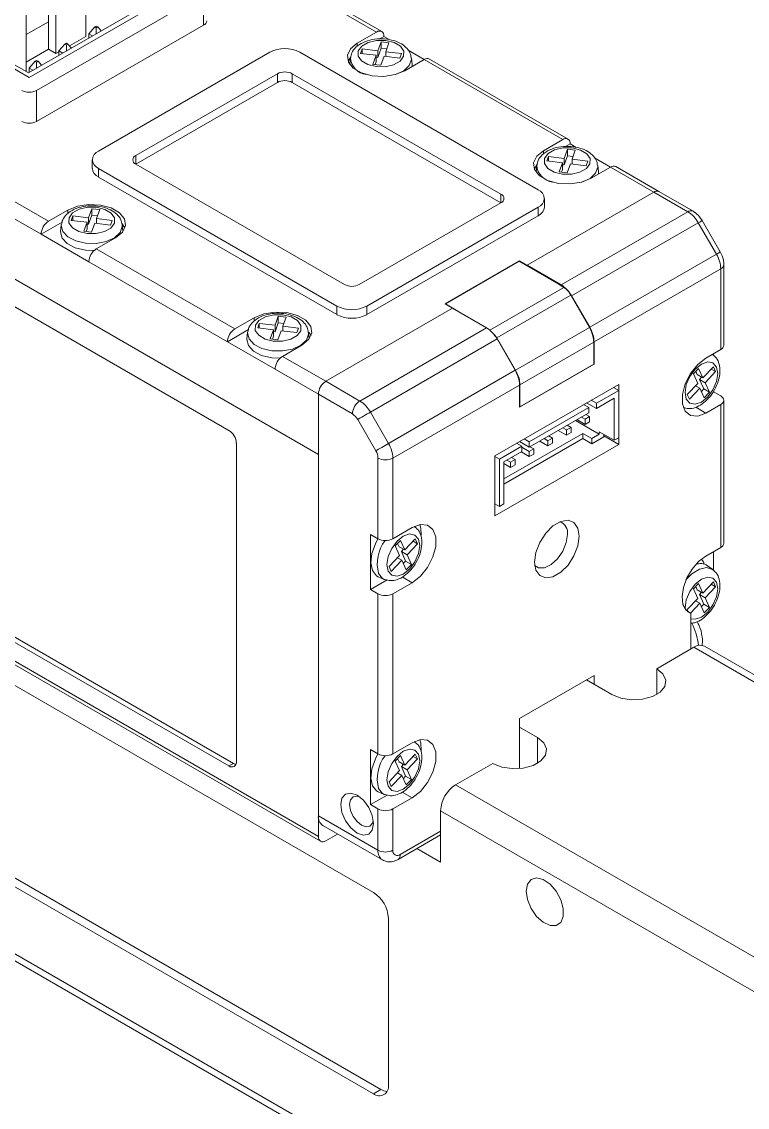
# Model space of a CAD drawing. Header units: millimetres. Extents: x 5 to 415, y -41 to 292.
# Drawn here: x 298.59 to 315.8, y 252.88 to 278.63 of the extents above; entities that cross this region are included whole.
import ezdxf

# ---------------------------------------------------------------- set-up
doc = ezdxf.new("R2010")
doc.units = ezdxf.units.MM

msp = doc.modelspace()

# ---------------------------------------------------------------- linework, layer by layer
at = {"color": 7, "linetype": 'Continuous', "lineweight": 18}
for p, q in [((300.114, 280.529), (300.114, 278.283)), ((307.009, 278.385), (303.721, 280.284)), ((307.134, 278.398), (303.846, 280.296)), ((295.2, 279.365), (298.771, 277.304)), ((301.971, 279.273), (298.753, 277.416)), ((302.377, 279.386), (298.771, 277.304)), ((298.948, 276.998), (302.907, 279.284)), ((299.231, 279.324), (299.231, 278.63)), ((299.407, 279.426), (299.407, 277.875)), ((302.907, 278.549), (302.907, 279.284)), ((298.7, 277.467), (298.7, 279.018)), ((299.231, 278.63), (298.7, 278.324)), ((298.948, 276.263), (302.907, 278.549)), ((299.231, 278.63), (299.231, 277.977)), ((300.185, 278.345), (300.327, 278.508)), ((300.362, 278.528), (300.327, 278.508)), ((300.327, 278.508), (300.362, 278.488)), ((300.397, 278.508), (300.362, 278.528)), ((300.362, 278.488), (300.397, 278.508)), ((300.362, 278.345), (300.362, 278.488)), ((300.397, 278.508), (300.48, 278.413)), ((300.114, 278.283), (299.726, 278.059)), ((300.273, 278.294), (300.185, 278.345)), ((300.185, 278.345), (300.185, 278.243)), ((307.009, 278.385), (306.549, 278.12)), ((307.119, 278.155), (307.041, 277.94)), ((307.185, 278.283), (307.075, 278.22)), ((307.305, 278.132), (307.119, 278.155)), ((307.119, 278), (307.119, 278.155)), ((307.328, 278.201), (307.185, 278.283)), ((298.7, 277.671), (299.231, 277.977)), ((299.231, 277.977), (299.407, 277.875)), ((299.478, 277.916), (299.407, 277.875)), ((299.619, 278.1), (299.478, 277.936)), ((299.566, 277.885), (299.478, 277.936)), ((299.478, 277.936), (299.478, 277.834)), ((299.655, 278.12), (299.619, 278.1)), ((299.619, 278.1), (299.655, 278.079)), ((299.69, 278.1), (299.655, 278.12)), ((299.655, 278.079), (299.69, 278.1)), ((299.655, 278.079), (299.655, 277.937)), ((299.773, 278.005), (299.69, 278.1)), ((304.481, 277.906), (300.415, 275.559)), ((310.845, 274.64), (305.188, 277.906)), ((306.669, 277.985), (306.63, 277.878)), ((307.041, 277.94), (306.669, 277.985)), ((306.669, 277.873), (306.669, 277.985)), ((307.119, 278), (307.041, 277.785)), ((307.041, 277.785), (307.041, 277.94)), ((307.251, 277.984), (307.119, 278)), ((307.227, 277.918), (307.305, 278.132)), ((307.599, 277.873), (307.227, 277.918)), ((307.227, 277.806), (307.227, 277.918)), ((308.14, 277.732), (307.759, 277.952)), ((298.753, 277.416), (298.329, 277.661)), ((298.771, 277.528), (298.912, 277.692)), ((298.948, 277.712), (298.912, 277.692)), ((298.912, 277.692), (298.948, 277.671)), ((298.983, 277.692), (298.948, 277.712)), ((298.948, 277.671), (298.983, 277.692)), ((298.948, 277.671), (298.948, 277.528)), ((298.983, 277.692), (299.065, 277.596)), ((306.392, 277.771), (306.375, 277.618)), ((306.63, 277.878), (307.002, 277.833)), ((307.002, 277.833), (306.924, 277.618)), ((307.002, 277.678), (306.978, 277.612)), ((307.002, 277.678), (307.002, 277.833)), ((307.041, 277.785), (307.002, 277.79)), ((307.11, 277.596), (307.188, 277.81)), ((307.188, 277.81), (307.56, 277.765)), ((307.56, 277.765), (307.599, 277.873)), ((307.68, 277.467), (308.14, 277.732)), ((307.855, 277.616), (307.838, 277.771)), ((311.428, 275.834), (308.14, 277.732)), ((311.553, 275.847), (308.265, 277.745)), ((298.7, 277.467), (298.683, 277.457)), ((298.859, 277.477), (298.771, 277.528)), ((298.771, 277.528), (298.771, 277.426)), ((304.658, 277.396), (301.299, 275.457)), ((304.658, 277.191), (304.658, 277.396)), ((309.961, 274.538), (305.011, 277.396)), ((305.011, 277.396), (305.011, 277.191)), ((306.924, 277.618), (307.11, 277.596)), ((304.658, 277.191), (301.299, 275.253)), ((309.961, 274.334), (305.011, 277.191)), ((298.948, 276.998), (298.948, 276.263)), ((311.428, 275.834), (310.968, 275.569)), ((295.942, 275.793), (299.231, 273.895)), ((311.539, 275.604), (311.461, 275.389)), ((311.605, 275.732), (311.494, 275.668)), ((311.725, 275.581), (311.539, 275.604)), ((311.539, 275.448), (311.539, 275.604)), ((311.748, 275.65), (311.605, 275.732)), ((311.647, 275.366), (311.725, 275.581)), ((299.054, 273.589), (295.766, 275.487)), ((300.268, 275.355), (300.268, 275.15)), ((311.089, 275.434), (311.05, 275.327)), ((311.05, 275.327), (311.422, 275.282)), ((311.461, 275.389), (311.089, 275.434)), ((311.089, 275.322), (311.089, 275.434)), ((311.539, 275.448), (311.461, 275.234)), ((311.461, 275.234), (311.461, 275.389)), ((311.671, 275.432), (311.539, 275.448)), ((312.019, 275.321), (311.647, 275.366)), ((311.647, 275.254), (311.647, 275.366)), ((311.98, 275.214), (312.019, 275.321)), ((312.559, 275.181), (312.179, 275.401)), ((300.415, 275.15), (306.072, 271.885)), ((300.415, 275.15), (300.415, 274.946)), ((301.299, 275.253), (306.249, 272.395)), ((310.811, 275.219), (310.795, 275.066)), ((311.422, 275.282), (311.344, 275.067)), ((311.344, 275.067), (311.53, 275.044)), ((311.422, 275.126), (311.398, 275.06)), ((311.422, 275.126), (311.422, 275.282)), ((311.461, 275.234), (311.422, 275.238)), ((311.53, 275.044), (311.608, 275.259)), ((311.608, 275.259), (311.98, 275.214)), ((312.1, 274.916), (312.559, 275.181)), ((312.274, 275.065), (312.257, 275.219)), ((313.585, 274.589), (312.559, 275.181)), ((313.71, 274.602), (312.684, 275.193)), ((294.316, 274.895), (305.63, 268.364)), ((300.415, 274.946), (306.072, 271.681)), ((313.585, 274.589), (310.58, 272.854)), ((314.393, 274.123), (313.585, 274.589)), ((314.518, 274.135), (313.71, 274.602)), ((306.602, 272.395), (309.961, 274.334)), ((310.991, 274.232), (310.991, 274.436)), ((299.69, 274.161), (299.231, 273.895)), ((300.26, 274.195), (300.182, 273.981)), ((300.26, 274.04), (300.182, 273.825)), ((300.446, 274.173), (300.26, 274.195)), ((300.26, 274.04), (300.26, 274.195)), ((300.392, 274.024), (300.26, 274.04)), ((300.368, 273.958), (300.446, 274.173)), ((306.779, 271.885), (310.845, 274.232)), ((306.779, 271.681), (310.845, 274.028)), ((310.845, 274.028), (310.845, 274.232)), ((311.388, 272.388), (314.393, 274.123)), ((296.084, 273.875), (305.63, 268.364)), ((299.554, 273.878), (299.054, 273.589)), ((299.533, 273.811), (299.516, 273.656)), ((299.81, 274.026), (299.771, 273.918)), ((299.771, 273.918), (300.143, 273.873)), ((300.182, 273.981), (299.81, 274.026)), ((299.81, 273.914), (299.81, 274.026)), ((300.143, 273.873), (300.065, 273.659)), ((300.143, 273.718), (300.143, 273.873)), ((300.182, 273.825), (300.143, 273.83)), ((300.182, 273.825), (300.182, 273.981)), ((300.251, 273.636), (300.329, 273.851)), ((300.329, 273.851), (300.701, 273.806)), ((300.74, 273.913), (300.368, 273.958)), ((300.368, 273.846), (300.368, 273.958)), ((300.701, 273.806), (300.74, 273.913)), ((300.995, 273.658), (300.979, 273.811)), ((314.643, 273.859), (311.638, 272.124)), ((315.072, 273.115), (314.643, 273.859)), ((315.164, 273.168), (314.734, 273.912)), ((299.054, 273.589), (300.185, 272.936)), ((300.065, 273.659), (300.251, 273.636)), ((300.143, 273.718), (300.119, 273.652)), ((300.362, 273.242), (300.822, 273.507)), ((300.362, 273.242), (303.65, 271.344)), ((312.067, 271.38), (315.072, 273.115)), ((296.791, 272.813), (303.509, 268.935)), ((303.473, 271.038), (300.185, 272.936)), ((310.403, 272.956), (308.635, 271.936)), ((308.643, 271.94), (310.395, 272.952)), ((310.395, 272.952), (311.292, 272.425)), ((310.58, 272.854), (310.403, 272.956)), ((310.403, 272.947), (310.403, 272.956)), ((310.58, 272.843), (310.58, 272.854)), ((310.58, 272.854), (311.388, 272.388)), ((315.176, 272.767), (312.171, 271.032)), ((315.176, 270.854), (315.176, 272.767)), ((315.249, 270.956), (315.249, 272.869)), ((311.292, 272.425), (311.453, 272.327)), ((311.622, 272.144), (309.86, 271.127)), ((312.06, 271.376), (311.622, 272.144)), ((312.067, 271.38), (311.638, 272.124)), ((308.812, 271.834), (305.807, 270.099)), ((306.072, 271.681), (306.072, 271.885)), ((306.779, 271.885), (306.779, 271.681)), ((308.635, 271.936), (308.812, 271.834)), ((308.643, 271.94), (308.937, 271.762)), ((308.643, 271.931), (308.643, 271.94)), ((308.812, 271.834), (309.62, 271.367)), ((304.11, 271.609), (303.65, 271.344)), ((304.23, 271.474), (304.191, 271.367)), ((304.602, 271.429), (304.23, 271.474)), ((304.23, 271.362), (304.23, 271.474)), ((304.68, 271.644), (304.602, 271.429)), ((304.68, 271.489), (304.602, 271.274)), ((304.866, 271.621), (304.68, 271.644)), ((304.68, 271.489), (304.68, 271.644)), ((304.812, 271.473), (304.68, 271.489)), ((304.788, 271.407), (304.866, 271.621)), ((303.973, 271.326), (303.473, 271.038)), ((303.952, 271.26), (303.935, 271.105)), ((304.191, 271.367), (304.563, 271.322)), ((304.563, 271.322), (304.485, 271.107)), ((304.563, 271.167), (304.563, 271.322)), ((304.602, 271.274), (304.563, 271.279)), ((304.602, 271.274), (304.602, 271.429)), ((304.671, 271.085), (304.749, 271.299)), ((304.749, 271.299), (305.121, 271.254)), ((305.16, 271.362), (304.788, 271.407)), ((304.788, 271.295), (304.788, 271.407)), ((305.121, 271.254), (305.16, 271.362)), ((305.415, 271.107), (305.398, 271.26)), ((306.615, 269.632), (309.62, 271.367)), ((312.06, 271.376), (310.306, 270.364)), ((303.473, 271.038), (304.605, 270.385)), ((304.485, 271.107), (304.671, 271.085)), ((304.563, 271.167), (304.539, 271.101)), ((304.781, 270.691), (305.241, 270.956)), ((309.87, 271.103), (306.865, 269.368)), ((310.306, 270.364), (309.86, 271.127)), ((309.87, 271.103), (310.299, 270.36)), ((312.163, 271.027), (310.41, 270.016)), ((312.163, 270.502), (312.163, 271.027)), ((312.171, 270.507), (312.171, 271.032)), ((304.781, 270.691), (305.807, 270.099)), ((315.176, 270.854), (314.822, 270.65)), ((314.987, 270.736), (314.981, 270.741)), ((314.999, 270.752), (314.999, 270.717)), ((310.403, 269.486), (312.171, 270.507)), ((312.163, 270.502), (310.41, 269.491)), ((312.163, 270.511), (312.171, 270.507)), ((315.001, 270.442), (314.752, 270.18)), ((315.052, 270.328), (315.001, 270.442)), ((305.63, 269.793), (304.605, 270.385)), ((307.294, 268.625), (310.299, 270.36)), ((314.65, 270.407), (314.525, 270.276)), ((314.525, 270.276), (314.628, 270.049)), ((314.618, 270.257), (314.582, 270.336)), ((314.618, 270.257), (314.752, 270.18)), ((314.752, 270.18), (314.65, 270.407)), ((314.67, 270.144), (314.721, 270.198)), ((314.804, 270.066), (315.052, 270.328)), ((314.949, 270.388), (315.052, 270.328)), ((305.807, 270.099), (306.615, 269.632)), ((310.403, 270.011), (307.398, 268.276)), ((312.754, 270.027), (309.819, 268.333)), ((310.403, 270.011), (310.403, 269.486)), ((310.41, 269.491), (310.41, 270.016)), ((312.754, 269.884), (312.63, 269.956)), ((312.754, 269.884), (312.754, 270.027)), ((314.628, 270.049), (314.38, 269.787)), ((314.432, 269.673), (314.68, 269.935)), ((314.577, 269.995), (314.68, 269.935)), ((314.773, 269.917), (314.67, 270.144)), ((314.67, 270.144), (314.804, 270.066)), ((314.68, 269.935), (314.783, 269.708)), ((314.716, 269.856), (314.773, 269.917)), ((314.773, 269.917), (314.907, 269.839)), ((314.907, 269.839), (314.804, 270.066)), ((305.63, 268.364), (305.63, 269.793)), ((305.63, 269.793), (305.63, 259.79)), ((306.438, 269.326), (305.63, 269.793)), ((312.224, 269.578), (312.1, 269.65)), ((312.754, 269.884), (312.224, 269.578)), ((312.648, 269.701), (312.224, 269.456)), ((312.648, 268.7), (312.648, 269.701)), ((312.754, 268.761), (312.754, 269.884)), ((314.38, 269.787), (314.432, 269.673)), ((314.783, 269.708), (314.907, 269.839)), ((314.999, 269.853), (315.176, 269.751)), ((315.249, 266.261), (315.249, 269.649)), ((310.41, 269.491), (310.403, 269.495)), ((312.047, 269.476), (310.633, 268.66)), ((311.923, 269.547), (312.047, 269.476)), ((311.994, 269.588), (312.224, 269.456)), ((312.047, 269.354), (312.047, 269.476)), ((312.224, 269.456), (312.224, 269.578)), ((315.176, 269.547), (314.822, 269.343)), ((315.176, 266.159), (315.176, 269.547)), ((306.992, 268.451), (306.563, 269.194)), ((306.865, 269.368), (307.294, 268.625)), ((312.047, 269.354), (310.633, 268.537)), ((312.294, 268.843), (311.728, 269.17)), ((311.958, 269.078), (311.764, 269.19)), ((311.958, 269.2), (311.87, 269.251)), ((311.958, 269.2), (312.065, 269.262)), ((311.958, 269.078), (311.958, 269.2)), ((312.065, 269.139), (311.958, 269.078)), ((312.065, 269.262), (311.976, 269.313)), ((312.065, 269.262), (312.065, 269.139)), ((311.517, 268.823), (311.322, 268.935)), ((311.517, 268.945), (311.428, 268.996)), ((311.517, 268.945), (311.623, 269.007)), ((311.517, 268.823), (311.517, 268.945)), ((311.623, 268.884), (311.517, 268.823)), ((311.623, 269.007), (311.534, 269.058)), ((311.623, 269.007), (311.623, 268.884)), ((312.294, 268.904), (312.294, 268.843)), ((312.648, 268.7), (312.294, 268.904)), ((303.685, 268.629), (303.685, 261.076)), ((310.032, 267.782), (311.905, 268.864)), ((311.905, 268.741), (310.032, 267.659)), ((310.456, 268.558), (310.332, 268.629)), ((310.633, 268.537), (310.403, 268.67)), ((310.509, 268.731), (310.633, 268.66)), ((310.633, 268.537), (310.633, 268.66)), ((311.075, 268.568), (310.88, 268.68)), ((311.075, 268.69), (310.986, 268.741)), ((311.075, 268.69), (311.181, 268.751)), ((311.075, 268.568), (311.075, 268.69)), ((311.181, 268.629), (311.075, 268.568)), ((311.181, 268.751), (311.092, 268.802)), ((311.181, 268.751), (311.181, 268.629)), ((311.905, 268.864), (312.118, 268.741)), ((311.905, 268.864), (311.905, 268.741)), ((312.118, 268.619), (311.905, 268.741)), ((312.294, 268.843), (312.118, 268.741)), ((312.4, 268.782), (312.118, 268.619)), ((312.118, 268.619), (312.118, 268.741)), ((312.4, 268.843), (312.4, 268.782)), ((312.754, 268.598), (312.4, 268.802)), ((312.754, 268.761), (312.648, 268.7)), ((312.754, 268.598), (312.754, 268.761)), ((305.63, 268.364), (305.63, 259.3)), ((309.819, 266.904), (312.754, 268.598)), ((310.456, 268.558), (309.926, 268.251)), ((310.456, 268.435), (310.032, 268.19)), ((310.633, 268.313), (310.438, 268.425)), ((310.456, 268.435), (310.456, 268.558)), ((310.633, 268.435), (310.456, 268.537)), ((310.633, 268.435), (310.739, 268.496)), ((310.633, 268.313), (310.633, 268.435)), ((310.739, 268.374), (310.633, 268.313)), ((310.739, 268.496), (310.65, 268.547)), ((310.739, 268.496), (310.739, 268.374)), ((307.044, 266.363), (307.044, 268.276)), ((307.398, 268.276), (307.398, 266.363)), ((309.819, 268.333), (309.819, 266.904)), ((309.926, 268.251), (309.819, 268.313)), ((309.926, 268.251), (309.926, 267.129)), ((310.032, 268.19), (310.032, 267.19)), ((310.191, 268.057), (310.032, 268.149)), ((310.191, 268.18), (310.102, 268.231)), ((310.191, 268.18), (310.297, 268.241)), ((310.191, 268.057), (310.191, 268.18)), ((310.297, 268.119), (310.191, 268.057)), ((310.297, 268.241), (310.208, 268.292)), ((310.297, 268.241), (310.297, 268.119)), ((309.926, 267.129), (309.819, 267.19)), ((310.032, 267.19), (309.926, 267.129)), ((307.857, 266.629), (307.398, 266.363)), ((307.916, 266.654), (307.912, 266.657)), ((306.867, 266.465), (307.044, 266.363)), ((306.867, 265.159), (306.867, 266.465)), ((307.578, 266.325), (307.454, 266.194)), ((307.681, 266.098), (307.578, 266.325)), ((307.93, 266.36), (307.681, 266.098)), ((307.878, 266.306), (307.981, 266.246)), ((307.981, 266.246), (307.93, 266.36)), ((307.454, 266.194), (307.557, 265.967)), ((307.547, 266.175), (307.511, 266.254)), ((307.547, 266.175), (307.681, 266.098)), ((307.599, 266.062), (307.65, 266.116)), ((307.701, 265.835), (307.599, 266.062)), ((307.599, 266.062), (307.733, 265.984)), ((307.733, 265.984), (307.981, 266.246)), ((315.176, 266.159), (314.822, 265.954)), ((314.999, 266.056), (314.999, 265.613)), ((307.557, 265.967), (307.309, 265.705)), ((307.361, 265.591), (307.609, 265.853)), ((307.506, 265.913), (307.609, 265.853)), ((307.609, 265.853), (307.712, 265.626)), ((307.644, 265.774), (307.701, 265.835)), ((307.701, 265.835), (307.836, 265.757)), ((307.836, 265.757), (307.733, 265.984)), ((307.309, 265.705), (307.361, 265.591)), ((307.712, 265.626), (307.836, 265.757)), ((314.987, 265.633), (314.861, 265.725)), ((306.867, 265.159), (307.263, 265.387)), ((307.051, 265.464), (307.193, 265.401)), ((307.203, 265.397), (307.193, 265.401)), ((307.398, 265.057), (307.857, 265.322)), ((314.65, 265.304), (314.525, 265.173)), ((314.752, 265.076), (314.65, 265.304)), ((315.001, 265.339), (314.752, 265.076)), ((314.949, 265.284), (315.052, 265.225)), ((315.052, 265.225), (315.001, 265.339)), ((307.044, 265.057), (306.867, 265.159)), ((307.044, 261.26), (307.044, 265.057)), ((307.398, 265.057), (307.398, 261.26)), ((314.525, 265.173), (314.628, 264.945)), ((314.618, 265.154), (314.582, 265.233)), ((314.618, 265.154), (314.752, 265.076)), ((314.67, 265.04), (314.721, 265.095)), ((314.773, 264.813), (314.67, 265.04)), ((314.67, 265.04), (314.804, 264.963)), ((314.804, 264.963), (315.052, 265.225)), ((296.084, 264.811), (305.63, 259.3)), ((296.791, 264.852), (303.509, 260.974)), ((296.897, 264.913), (303.615, 261.035)), ((314.628, 264.945), (314.38, 264.683)), ((314.455, 264.595), (314.68, 264.832)), ((314.577, 264.891), (314.68, 264.832)), ((314.68, 264.832), (314.783, 264.605)), ((314.716, 264.753), (314.773, 264.813)), ((314.773, 264.813), (314.907, 264.736)), ((314.907, 264.736), (314.804, 264.963)), ((296.136, 264.696), (305.682, 259.186)), ((314.38, 264.683), (314.408, 264.622)), ((314.381, 264.638), (314.469, 264.587)), ((314.469, 264.587), (314.469, 263.75)), ((314.783, 264.605), (314.907, 264.736)), ((306.938, 257.973), (296.437, 264.035)), ((314.539, 263.791), (313.656, 263.28)), ((341.268, 248.36), (314.539, 263.791)), ((341.777, 248.236), (314.789, 263.815)), ((313.656, 263.28), (313.656, 262.668)), ((312.171, 263.117), (310.403, 262.097)), ((311.994, 263.015), (312.595, 262.668)), ((312.171, 262.913), (312.171, 263.117)), ((310.403, 262.097), (310.403, 260.913)), ((310.827, 261.648), (310.403, 261.892)), ((307.857, 261.525), (307.398, 261.26)), ((307.916, 261.551), (307.912, 261.554)), ((306.867, 261.362), (307.044, 261.26)), ((306.867, 260.056), (306.867, 261.362)), ((307.578, 261.222), (307.454, 261.091)), ((307.547, 261.072), (307.511, 261.151)), ((307.681, 260.994), (307.578, 261.222)), ((307.93, 261.257), (307.681, 260.994)), ((307.878, 261.202), (307.981, 261.143)), ((307.981, 261.143), (307.93, 261.257)), ((303.509, 260.974), (303.615, 261.035)), ((307.454, 261.091), (307.557, 260.863)), ((307.547, 261.072), (307.681, 260.994)), ((307.599, 260.958), (307.65, 261.013)), ((307.701, 260.731), (307.599, 260.958)), ((307.599, 260.958), (307.733, 260.881)), ((307.733, 260.881), (307.981, 261.143)), ((309.766, 261.035), (308.883, 260.525)), ((307.557, 260.863), (307.309, 260.601)), ((307.361, 260.488), (307.609, 260.75)), ((307.506, 260.809), (307.609, 260.75)), ((307.609, 260.75), (307.712, 260.523)), ((307.644, 260.671), (307.701, 260.731)), ((307.701, 260.731), (307.836, 260.654)), ((307.712, 260.523), (307.836, 260.654)), ((307.836, 260.654), (307.733, 260.881)), ((307.309, 260.601), (307.361, 260.488)), ((308.883, 260.525), (335.611, 245.095)), ((306.867, 260.056), (307.263, 260.284)), ((307.051, 260.361), (307.193, 260.298)), ((307.203, 260.294), (307.193, 260.298)), ((307.398, 259.954), (307.857, 260.219)), ((307.044, 259.954), (306.867, 260.056)), ((307.044, 258.974), (307.044, 259.954)), ((307.398, 259.954), (307.398, 258.974)), ((308.529, 259.913), (308.529, 258.688)), ((336.141, 243.972), (308.529, 259.913)), ((305.63, 259.79), (307.044, 258.974)), ((293.255, 259.503), (340.526, 232.214)), ((296.614, 259.36), (307.115, 253.298)), ((305.733, 259.561), (307.148, 258.745)), ((305.807, 259.198), (306.084, 259.359)), ((293.359, 259.274), (340.629, 231.986)), ((296.437, 259.258), (306.938, 253.196)), ((307.523, 258.757), (308.529, 259.338)), ((307.966, 259.013), (308.529, 258.688)), ((307.292, 253.401), (307.292, 257.361)), ((306.938, 253.196), (307.115, 253.298))]:
    msp.add_line(p, q, dxfattribs=at)
at = {"color": 8, "linetype": 'Continuous', "lineweight": 18}
for p, q in [((306.549, 278.04), (306.549, 278.12)), ((301.299, 275.457), (301.299, 275.253)), ((310.968, 275.489), (310.968, 275.569)), ((309.961, 274.334), (309.961, 274.538)), ((299.69, 274.081), (299.69, 274.161)), ((311.453, 272.327), (309.697, 271.313)), ((304.11, 271.529), (304.11, 271.609)), ((314.58, 269.483), (314.822, 269.343)), ((307.912, 266.657), (307.92, 266.651)), ((307.621, 265.459), (307.857, 265.322)), ((307.912, 261.554), (307.92, 261.548)), ((310.827, 261.648), (310.827, 261.035)), ((307.621, 260.355), (307.857, 260.219)), ((307.574, 258.872), (308.529, 259.423))]:
    msp.add_line(p, q, dxfattribs=at)
at = {"color": 7, "linetype": 'Continuous', "lineweight": 18, "flags": 128}
for points in [[(307.002, 277.564), (307.217, 277.563), (307.416, 277.609), (307.569, 277.696), (307.653, 277.81), (307.656, 277.934), (307.575, 278.049), (307.425, 278.137), (307.228, 278.186), (307.013, 278.187), (306.814, 278.141), (306.66, 278.054), (306.576, 277.94), (306.574, 277.816), (306.654, 277.701), (306.804, 277.613), (307.002, 277.564)], [(306.549, 278.12), (306.39, 277.989), (306.318, 277.834), (306.342, 277.674), (306.459, 277.529), (306.656, 277.415), (306.908, 277.347), (307.184, 277.333), (307.453, 277.375), (307.68, 277.467)], [(306.394, 277.789), (306.39, 277.785), (306.335, 277.691)], [(307.855, 277.568), (307.856, 277.576), (307.855, 277.616)], [(311.421, 275.013), (311.636, 275.012), (311.835, 275.058), (311.989, 275.145), (312.073, 275.259), (312.075, 275.383), (311.995, 275.498), (311.845, 275.586), (311.647, 275.635), (311.432, 275.636), (311.233, 275.59), (311.08, 275.503), (310.996, 275.389), (310.993, 275.265), (311.074, 275.15), (311.224, 275.062), (311.421, 275.013)], [(310.968, 275.569), (310.809, 275.437), (310.737, 275.283), (310.761, 275.123), (310.879, 274.977), (311.075, 274.864), (311.327, 274.796), (311.604, 274.782), (311.872, 274.824), (312.1, 274.916)], [(310.813, 275.238), (310.809, 275.233), (310.754, 275.14)], [(312.274, 275.017), (312.275, 275.024), (312.274, 275.065)], [(300.822, 273.507), (300.981, 273.639), (301.053, 273.794), (301.029, 273.954), (300.911, 274.099), (300.715, 274.212), (300.463, 274.28), (300.186, 274.294), (299.918, 274.253), (299.69, 274.161)], [(300.143, 273.605), (300.358, 273.603), (300.557, 273.65), (300.71, 273.736), (300.794, 273.85), (300.797, 273.974), (300.716, 274.089), (300.566, 274.178), (300.369, 274.227), (300.154, 274.228), (299.955, 274.182), (299.801, 274.095), (299.717, 273.981), (299.715, 273.857), (299.795, 273.742), (299.945, 273.653), (300.143, 273.605)], [(301.036, 273.732), (301.029, 273.749), (300.973, 273.835)], [(299.516, 273.656), (299.515, 273.644), (299.551, 273.496), (299.673, 273.365), (299.865, 273.266), (300.104, 273.211), (300.31, 273.203)], [(305.241, 270.956), (305.4, 271.088), (305.472, 271.242), (305.448, 271.402), (305.331, 271.548), (305.134, 271.661), (304.882, 271.729), (304.606, 271.743), (304.337, 271.701), (304.11, 271.609)], [(304.562, 271.053), (304.777, 271.052), (304.976, 271.098), (305.13, 271.185), (305.214, 271.299), (305.216, 271.423), (305.136, 271.538), (304.986, 271.627), (304.788, 271.675), (304.573, 271.677), (304.374, 271.63), (304.221, 271.544), (304.137, 271.43), (304.134, 271.306), (304.215, 271.191), (304.365, 271.102), (304.562, 271.053)], [(305.455, 271.181), (305.448, 271.198), (305.408, 271.264)], [(303.935, 271.105), (303.934, 271.092), (303.971, 270.945), (304.092, 270.814), (304.284, 270.715), (304.523, 270.66), (304.729, 270.652)], [(314.822, 270.65), (314.629, 270.498), (314.459, 270.287), (314.332, 270.04), (314.265, 269.788), (314.265, 269.561), (314.332, 269.387), (314.459, 269.286), (314.629, 269.271), (314.822, 269.343)], [(314.357, 269.678), (314.441, 269.581), (314.567, 269.556), (314.716, 269.608), (314.865, 269.729), (314.991, 269.899), (315.076, 270.093), (315.105, 270.282), (315.076, 270.437), (314.991, 270.534), (314.865, 270.559), (314.716, 270.507), (314.567, 270.387), (314.441, 270.216), (314.357, 270.022), (314.327, 269.833), (314.357, 269.678)], [(306.563, 269.194), (306.591, 269.21), (306.624, 269.23), (306.662, 269.252), (306.703, 269.275), (306.745, 269.3), (306.788, 269.324), (306.828, 269.347), (306.865, 269.368)], [(306.992, 268.451), (307.02, 268.467), (307.054, 268.486), (307.092, 268.508), (307.132, 268.532), (307.175, 268.556), (307.217, 268.58), (307.257, 268.604), (307.294, 268.625)], [(307.857, 265.322), (308.051, 265.473), (308.221, 265.685), (308.347, 265.932), (308.414, 266.184), (308.414, 266.411), (308.347, 266.585), (308.221, 266.686), (308.051, 266.701), (307.857, 266.629)], [(308.067, 266.448), (308.061, 266.615), (308.039, 266.699)], [(311.817, 266.424), (311.785, 266.615), (311.693, 266.746), (311.552, 266.801), (311.379, 266.774), (311.195, 266.668), (311.022, 266.495), (310.88, 266.277), (310.788, 266.04), (310.756, 265.812), (310.788, 265.621), (310.88, 265.49), (311.022, 265.435), (311.195, 265.462), (311.379, 265.568), (311.552, 265.741), (311.693, 265.959), (311.785, 266.196), (311.817, 266.424)], [(307.045, 266.363), (306.982, 266.246), (306.898, 266.012), (306.874, 265.789), (306.913, 265.607), (307.011, 265.486), (307.051, 265.464)], [(307.286, 265.596), (307.37, 265.499), (307.496, 265.474), (307.645, 265.526), (307.794, 265.646), (307.92, 265.817), (308.005, 266.011), (308.034, 266.2), (308.005, 266.355), (307.92, 266.452), (307.794, 266.477), (307.645, 266.425), (307.496, 266.304), (307.37, 266.134), (307.286, 265.94), (307.256, 265.751), (307.286, 265.596)], [(311.538, 266.467), (311.509, 266.272), (311.426, 266.07), (311.301, 265.888), (311.149, 265.75), (310.993, 265.677), (310.852, 265.676), (310.761, 265.732)], [(314.822, 265.954), (314.651, 265.825), (314.495, 265.645), (314.37, 265.434), (314.288, 265.209), (314.257, 264.994), (314.278, 264.807), (314.351, 264.667), (314.469, 264.587)], [(314.779, 265.764), (314.763, 265.816), (314.715, 265.88)], [(313.656, 263.28), (313.805, 263.157), (313.872, 263.012), (313.85, 262.862), (313.74, 262.726), (313.555, 262.62), (313.319, 262.556), (313.06, 262.543), (312.808, 262.582), (312.595, 262.668)], [(307.857, 260.219), (308.051, 260.37), (308.221, 260.582), (308.347, 260.828), (308.414, 261.08), (308.414, 261.307), (308.347, 261.482), (308.221, 261.582), (308.051, 261.598), (307.857, 261.525)], [(308.067, 261.344), (308.061, 261.511), (308.039, 261.596)], [(310.827, 261.648), (310.976, 261.524), (311.044, 261.379), (311.021, 261.229), (310.911, 261.093), (310.727, 260.987), (310.491, 260.923), (310.231, 260.91), (309.98, 260.949), (309.766, 261.035)], [(307.045, 261.259), (306.982, 261.143), (306.898, 260.908), (306.874, 260.686), (306.913, 260.504), (307.011, 260.383), (307.051, 260.361)], [(307.286, 260.493), (307.37, 260.395), (307.496, 260.371), (307.645, 260.423), (307.794, 260.543), (307.92, 260.713), (308.005, 260.908), (308.034, 261.097), (308.005, 261.252), (307.92, 261.349), (307.794, 261.373), (307.645, 261.321), (307.496, 261.201), (307.37, 261.031), (307.286, 260.836), (307.256, 260.647), (307.286, 260.493)], [(303.615, 261.035), (303.649, 261.019), (303.675, 261.013)], [(306.938, 259.606), (306.908, 259.452), (306.824, 259.355), (306.698, 259.33), (306.549, 259.382), (306.4, 259.502), (306.274, 259.672), (306.19, 259.867), (306.16, 260.056), (306.19, 260.21), (306.274, 260.307), (306.4, 260.332), (306.549, 260.28), (306.698, 260.16), (306.824, 259.99), (306.908, 259.795), (306.938, 259.606)], [(306.606, 260.242), (306.547, 260.256), (306.455, 260.239), (306.394, 260.168), (306.372, 260.056), (306.394, 259.918), (306.455, 259.777), (306.547, 259.653), (306.655, 259.566), (306.763, 259.528), (306.855, 259.546), (306.916, 259.616), (306.934, 259.675)], [(310.562, 258.004), (310.592, 258.171), (310.677, 258.281), (310.807, 258.32), (310.963, 258.281), (311.125, 258.17), (311.27, 258.003), (311.38, 257.801), (311.438, 257.592), (311.438, 257.404), (311.38, 257.263), (311.27, 257.188), (311.125, 257.188), (310.963, 257.264), (310.807, 257.406), (310.677, 257.594), (310.592, 257.803), (310.562, 258.004)]]:
    msp.add_lwpolyline(points, dxfattribs=at)
at = {"color": 8, "linetype": 'Continuous', "lineweight": 18, "flags": 128}
for points in [[(307.838, 277.77), (307.839, 277.731), (307.787, 277.589), (307.655, 277.466), (307.459, 277.377)], [(312.257, 275.219), (312.258, 275.18), (312.207, 275.038), (312.074, 274.914), (311.878, 274.825)], [(300.107, 273.376), (299.874, 273.43), (299.686, 273.527), (299.567, 273.655), (299.532, 273.799), (299.533, 273.818)], [(300.979, 273.81), (300.98, 273.772), (300.928, 273.63), (300.796, 273.506), (300.598, 273.416), (300.359, 273.371), (300.107, 273.376)], [(314.643, 273.859), (314.675, 273.877), (314.701, 273.892), (314.72, 273.903), (314.731, 273.91), (314.734, 273.912)], [(315.072, 273.115), (315.104, 273.134), (315.13, 273.149), (315.149, 273.16), (315.161, 273.166), (315.164, 273.168)], [(304.527, 270.825), (304.293, 270.879), (304.105, 270.975), (303.987, 271.104), (303.951, 271.247), (303.953, 271.267)], [(305.399, 271.259), (305.399, 271.22), (305.348, 271.078), (305.215, 270.955), (305.017, 270.865), (304.778, 270.82), (304.527, 270.825)], [(314.98, 270.741), (314.981, 270.741), (314.991, 270.733)], [(307.193, 265.401), (307.155, 265.423), (307.059, 265.541)], [(314.349, 265.387), (314.492, 265.533), (314.67, 265.644), (314.84, 265.681), (314.981, 265.637), (314.991, 265.63)], [(314.469, 264.465), (314.567, 264.453), (314.716, 264.505), (314.865, 264.625), (314.991, 264.795), (315.076, 264.99), (315.105, 265.179), (315.076, 265.334), (314.991, 265.431), (314.865, 265.455), (314.716, 265.403), (314.567, 265.283), (314.441, 265.113), (314.357, 264.918), (314.327, 264.729), (314.328, 264.698)], [(307.193, 260.298), (307.155, 260.319), (307.059, 260.437)]]:
    msp.add_lwpolyline(points, dxfattribs=at)
at = {"color": 7, "linetype": 'Continuous', "lineweight": 18}
for centre, radius, start, end in [((302.856, 278.663), 0.126, 294.3747, 354.3052), ((307.078, 278.301), 0.109, 350.786, 129.2033), ((304.834, 277.223), 0.769, 62.6097, 117.3903), ((308.213, 277.63), 0.126, 65.6929, 125.6176), ((304.834, 277.054), 0.384, 62.6097, 117.3903), ((304.834, 276.85), 0.384, 62.6097, 117.3903), ((298.771, 277.339), 0.384, 242.6097, 297.3903), ((298.771, 276.604), 0.384, 242.6097, 297.3903), ((311.497, 275.75), 0.109, 350.786, 129.2033), ((300.492, 275.355), 0.218, 110.7834, 249.2166), ((301.338, 275.355), 0.109, 110.7834, 249.2166), ((300.519, 275.175), 0.251, 185.6948, 245.6253), ((312.633, 275.079), 0.126, 65.6929, 125.6176), ((310.767, 274.436), 0.218, 290.7834, 69.2166), ((313.658, 274.487), 0.126, 65.6929, 125.6176), ((309.922, 274.436), 0.109, 290.7834, 69.2166), ((310.741, 274.257), 0.251, 294.3747, 354.3052), ((314.011, 273.511), 0.721, 28.8556, 58.0453), ((299.438, 273.572), 0.384, 122.6055, 177.3945), ((300.569, 272.918), 0.384, 122.6055, 177.3945), ((314.455, 272.742), 0.721, 1.9565, 31.1437), ((306.425, 272.736), 0.384, 242.6097, 297.3903), ((311.006, 271.776), 0.721, 28.8556, 58.0453), ((306.425, 272.567), 0.769, 242.6097, 297.3903), ((306.425, 272.363), 0.769, 242.6097, 297.3903), ((303.857, 271.02), 0.384, 122.6055, 177.3945), ((309.238, 270.755), 0.721, 28.8556, 58.0453), ((311.45, 271.007), 0.721, 1.9565, 31.1437), ((315.124, 270.968), 0.126, 294.3747, 354.3052), ((304.988, 270.367), 0.384, 122.6055, 177.3945), ((309.682, 269.987), 0.721, 1.9565, 31.1437), ((306.014, 269.775), 0.384, 122.6055, 177.3945), ((315.137, 269.649), 0.109, 290.7834, 69.2166), ((306.822, 269.309), 0.384, 122.6055, 177.3945), ((306.233, 269.02), 0.721, 28.8556, 58.0453), ((306.247, 269.02), 0.361, 28.8556, 58.0453), ((303.301, 268.612), 0.384, 2.6055, 57.3945), ((306.677, 268.252), 0.721, 1.9565, 31.1437), ((306.684, 268.264), 0.361, 1.9565, 31.1437), ((307.221, 268.618), 0.384, 242.6097, 297.3903), ((311.272, 266.511), 0.27, 350.7003, 71.2928), ((307.221, 266.705), 0.384, 242.6097, 297.3903), ((315.124, 266.273), 0.126, 294.3747, 354.3052), ((314.695, 265.481), 0.295, 55.6433, 112.6731), ((307.221, 265.398), 0.384, 242.6097, 297.3903), ((314.686, 263.586), 0.251, 65.6929, 125.6176), ((307.221, 261.601), 0.384, 242.6097, 297.3903), ((303.578, 261.058), 0.109, 230.7967, 9.214), ((309.297, 259.878), 0.768, 122.6055, 177.3945), ((307.221, 260.295), 0.384, 242.6097, 297.3903), ((305.875, 259.763), 0.246, 173.7012, 234.9867), ((305.738, 259.283), 0.109, 170.786, 309.2033), ((307.221, 259.315), 0.384, 242.6097, 297.3903), ((307.505, 258.956), 0.109, 170.786, 309.2033), ((306.524, 257.326), 0.768, 2.6055, 57.3945), ((307.076, 253.366), 0.218, 230.7967, 9.214), ((307.284, 253.568), 0.319, 237.8986, 265.7044)]:
    msp.add_arc(centre, radius, start, end, dxfattribs=at)
at = {"color": 8, "linetype": 'Continuous', "lineweight": 18}
for centre, radius, start, end in [((306.821, 277.803), 0.43, 183.3803, 263.2574), ((311.241, 275.252), 0.43, 183.3803, 263.2574), ((314.465, 274.027), 0.12, 64.0363, 127.2541), ((315.129, 272.877), 0.12, 292.7364, 355.9698), ((307.923, 265.774), 0.895, 142.3462, 195.1316), ((313.35, 263.733), 1.298, 4.4078, 28.9478), ((307.923, 260.671), 0.895, 142.3462, 195.1316), ((307.289, 258.947), 0.246, 173.6969, 235.0335), ((307.455, 258.856), 0.12, 304.0289, 7.2586)]:
    msp.add_arc(centre, radius, start, end, dxfattribs=at)
at = {"color": 7, "linetype": 'Continuous', "lineweight": 18}
for points, knots in [([(307.832, 277.769), (307.825, 277.812), (307.811, 277.907), (307.711, 278.03), (307.563, 278.134), (307.367, 278.204), (307.138, 278.233), (306.905, 278.213), (306.688, 278.146), (306.523, 278.037), (306.42, 277.909), (306.405, 277.817), (306.399, 277.78)], [0, 0, 0, 0, 0.076992, 0.170988, 0.271182, 0.380372, 0.492127, 0.604172, 0.717938, 0.835515, 0.933284, 1, 1, 1, 1]), ([(312.251, 275.218), (312.245, 275.261), (312.23, 275.356), (312.13, 275.479), (311.983, 275.582), (311.786, 275.653), (311.558, 275.681), (311.324, 275.662), (311.107, 275.595), (310.943, 275.486), (310.839, 275.357), (310.825, 275.266), (310.819, 275.229)], [0, 0, 0, 0, 0.076992, 0.170988, 0.271182, 0.380372, 0.492127, 0.604172, 0.717938, 0.835515, 0.933284, 1, 1, 1, 1]), ([(300.973, 273.81), (300.966, 273.852), (300.952, 273.947), (300.852, 274.07), (300.704, 274.174), (300.508, 274.245), (300.279, 274.273), (300.046, 274.254), (299.829, 274.187), (299.665, 274.077), (299.561, 273.949), (299.546, 273.858), (299.541, 273.821)], [0, 0, 0, 0, 0.076992, 0.170988, 0.271182, 0.380372, 0.492127, 0.604172, 0.717938, 0.835515, 0.933284, 1, 1, 1, 1]), ([(314.734, 273.912), (314.715, 273.942), (314.662, 274.024), (314.583, 274.096), (314.525, 274.131), (314.518, 274.135)], [0, 0, 0, 0, 0.337203, 0.916487, 1, 1, 1, 1]), ([(315.249, 272.869), (315.247, 272.906), (315.241, 273.008), (315.194, 273.106), (315.164, 273.168)], [0, 0, 0, 0, 0.3642461, 1, 1, 1, 1]), ([(311.453, 272.327), (311.488, 272.301), (311.552, 272.255), (311.601, 272.178), (311.622, 272.144)], [0, 0, 0, 0, 0.557682, 1, 1, 1, 1]), ([(305.392, 271.258), (305.386, 271.301), (305.371, 271.396), (305.271, 271.519), (305.124, 271.623), (304.927, 271.693), (304.699, 271.722), (304.465, 271.703), (304.248, 271.635), (304.084, 271.526), (303.98, 271.398), (303.966, 271.307), (303.96, 271.27)], [0, 0, 0, 0, 0.076992, 0.170988, 0.271182, 0.380372, 0.492127, 0.604172, 0.717938, 0.835515, 0.933284, 1, 1, 1, 1]), ([(309.86, 271.127), (309.833, 271.172), (309.802, 271.221), (309.763, 271.25), (309.76, 271.253)], [0, 0, 0, 0, 0.901816, 1, 1, 1, 1]), ([(312.06, 271.376), (312.093, 271.31), (312.152, 271.19), (312.16, 271.077), (312.163, 271.027)], [0, 0, 0, 0, 0.557568, 1, 1, 1, 1]), ([(314.28, 269.482), (314.324, 269.468), (314.419, 269.439), (314.578, 269.472), (314.741, 269.557), (314.899, 269.701), (315.033, 269.89), (315.126, 270.105), (315.165, 270.318), (315.147, 270.506), (315.087, 270.65), (315.016, 270.705), (314.987, 270.727)], [0, 0, 0, 0, 0.08261, 0.177519, 0.279891, 0.390697, 0.503166, 0.616086, 0.730999, 0.837943, 0.935827, 1, 1, 1, 1]), ([(310.306, 270.364), (310.34, 270.297), (310.4, 270.178), (310.407, 270.066), (310.41, 270.016)], [0, 0, 0, 0, 0.557568, 1, 1, 1, 1]), ([(307.209, 265.4), (307.253, 265.386), (307.348, 265.357), (307.507, 265.39), (307.67, 265.475), (307.828, 265.619), (307.961, 265.808), (308.054, 266.023), (308.094, 266.236), (308.076, 266.424), (308.016, 266.568), (307.945, 266.623), (307.916, 266.645)], [0, 0, 0, 0, 0.08261, 0.177519, 0.279891, 0.390697, 0.503166, 0.616086, 0.730999, 0.837943, 0.935827, 1, 1, 1, 1]), ([(314.481, 264.36), (314.511, 264.363), (314.599, 264.374), (314.741, 264.456), (314.899, 264.597), (315.033, 264.787), (315.126, 265.001), (315.165, 265.215), (315.147, 265.402), (315.087, 265.547), (315.016, 265.602), (314.987, 265.624)], [0, 0, 0, 0, 0.062283, 0.178999, 0.305329, 0.433555, 0.562297, 0.69331, 0.815237, 0.926836, 1, 1, 1, 1]), ([(314.732, 263.826), (314.736, 263.858), (314.745, 263.935), (314.729, 264.092), (314.692, 264.256), (314.633, 264.364), (314.615, 264.397)], [0, 0, 0, 0, 0.1732326, 0.4106608, 0.8155328, 1, 1, 1, 1]), ([(307.209, 260.296), (307.253, 260.283), (307.348, 260.253), (307.507, 260.287), (307.67, 260.372), (307.828, 260.515), (307.961, 260.705), (308.054, 260.919), (308.094, 261.133), (308.076, 261.32), (308.016, 261.465), (307.945, 261.52), (307.916, 261.542)], [0, 0, 0, 0, 0.08261, 0.177519, 0.279891, 0.390697, 0.503166, 0.616086, 0.730999, 0.837943, 0.935827, 1, 1, 1, 1]), ([(307.148, 258.746), (307.188, 258.728), (307.266, 258.694), (307.4, 258.7), (307.48, 258.737), (307.523, 258.757)], [0, 0, 0, 0, 0.329373, 0.642395, 1, 1, 1, 1])]:
    msp.add_open_spline(points, degree=3, knots=knots, dxfattribs=at)

doc.saveas('drawing.dxf')
